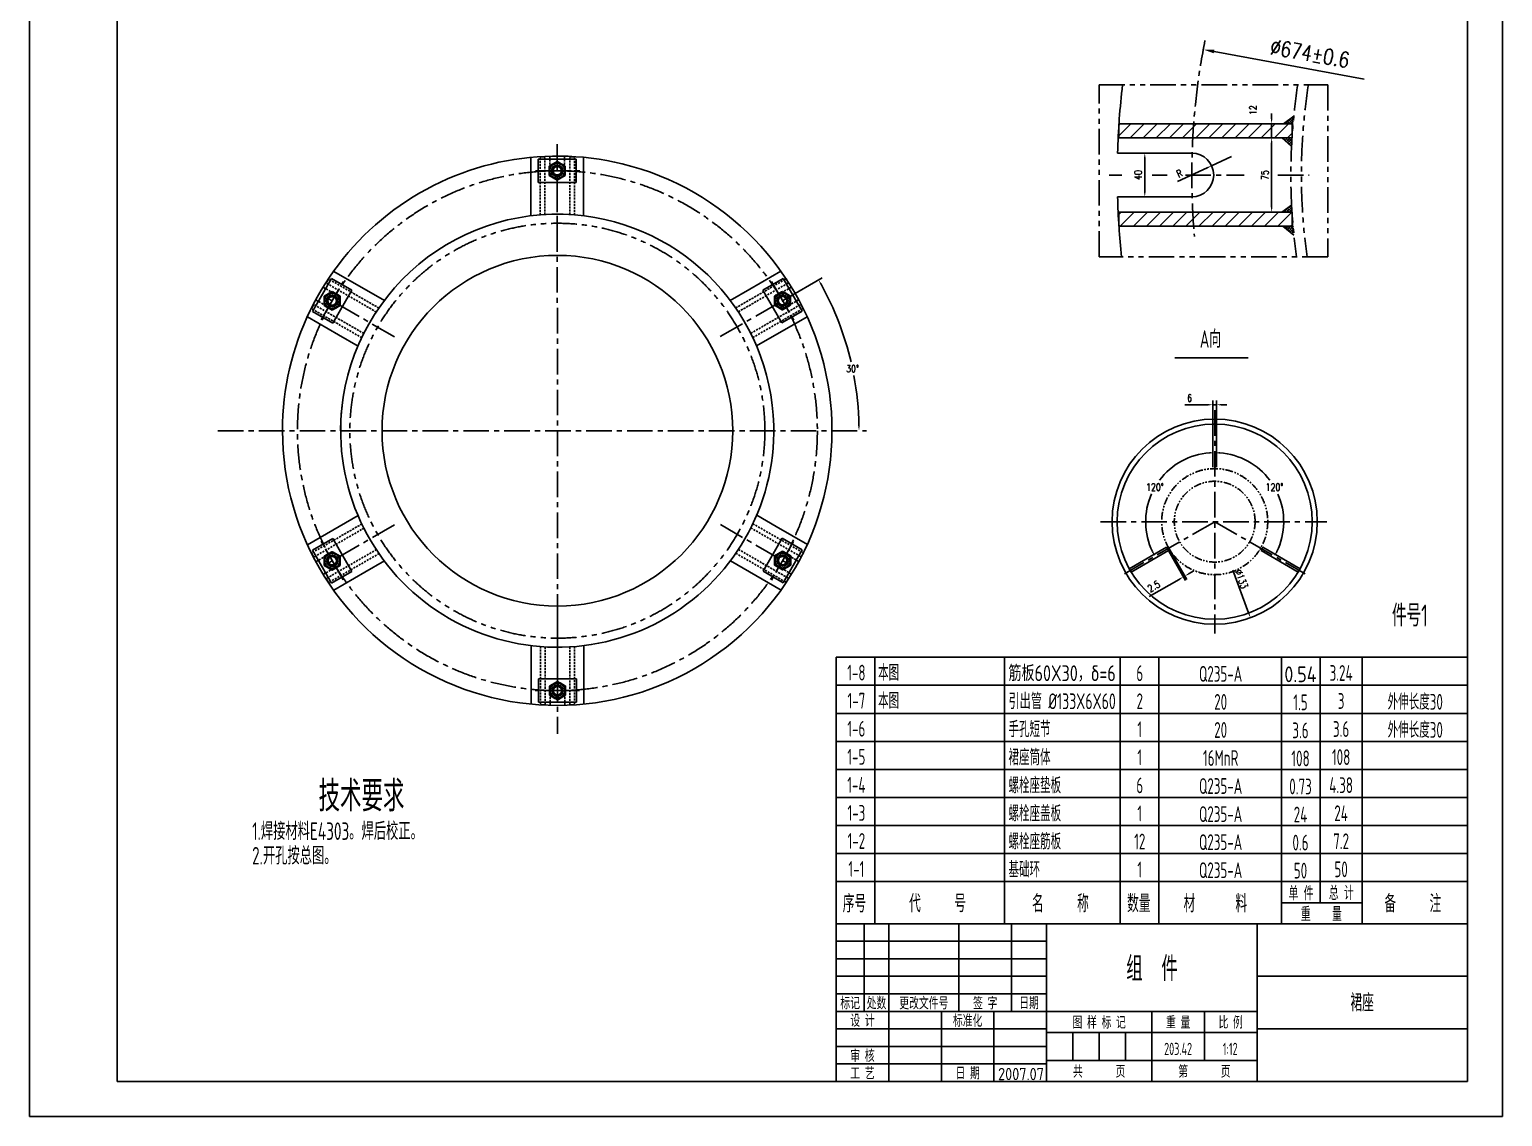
# Model space of a CAD drawing. Header units: millimetres. Extents: x 4477 to 9517, y -70 to 7058.
# Drawn here: x 4477 to 9517, y -70 to 3651 of the extents above; entities that cross this region are included whole.
import ezdxf
from ezdxf.enums import TextEntityAlignment as Align

# ---------------------------------------------------------------- set-up
doc = ezdxf.new("R2010")
doc.units = ezdxf.units.MM
doc.header["$LTSCALE"] = 70
for name, pattern in [('CENTER', [2, 1.25, -0.25, 0.25, -0.25]), ('DASHED', [0.75, 0.5, -0.25]), ('PHANTOM', [2.5, 1.25, -0.25, 0.25, -0.25, 0.25, -0.25])]:
    doc.linetypes.add(name, pattern=pattern)
for name, color, linetype in [('1轮廓实线层', 7, 'Continuous'), ('2细线层', 4, 'Continuous'), ('3中心线层', 1, 'CENTER'), ('4虚线层', 6, 'DASHED'), ('5剖面线层', 2, 'Continuous'), ('6文字层', 3, 'Continuous'), ('7标注层', 4, 'Continuous'), ('9双点划线层', 6, 'PHANTOM'), ('图框层', 7, 'Continuous')]:
    doc.layers.add(name, color=color, linetype=linetype)
doc.styles.add('PC_TEXTSTYLE', font='isocp.shx', dxfattribs={"width": 0.8, "bigfont": 'hzfs.shx'})
doc.styles.add('TH_GBDIM', font='romans.shx', dxfattribs={"width": 0.8, "bigfont": 'gbcbig.shx'})
doc.dimstyles.new('TH_GBDIM', dxfattribs={"dimscale": 7, "dimtxt": 3.5, "dimasz": 2.5, "dimexe": 2, "dimexo": 0, "dimgap": 1.5, "dimtad": 1, "dimdec": 1, "dimzin": 0, "dimdsep": 46, "dimtxsty": 'TH_GBDIM', "dimcen": 2.5, "dimclrd": 130, "dimclre": 130, "dimclrt": 3, "dimadec": 0, "dimazin": 0, "dimtfac": 0.714286, "dimtdec": 1, "dimtmove": 0, "dimatfit": 3, "dimfxl": 0, "dimtzin": 0, "dimlwd": -1, "dimlwe": -1, "dimarcsym": 0})

# ---------------------------------------------------------------- blocks, each defined once
blk = doc.blocks.new('PC_MXB_BLOCK')
at = {"layer": '1轮廓实线层'}
for p, q in [((-180, 8), (-180, 0)), ((0, 8), (0, 0))]:
    blk.add_line(p, q, dxfattribs=at)
at = {"layer": '2细线层'}
for p, q in [((-180, 8), (0, 8)), ((-169, 8), (-169, 0)), ((-132, 8), (-132, 0)), ((-99, 8), (-99, 0)), ((-88, 8), (-88, 0)), ((-53, 8), (-53, 0)), ((-42, 8), (-42, 0)), ((-30, 8), (-30, 0)), ((-180, 0), (0, 0))]:
    blk.add_line(p, q, dxfattribs=at)
at = {"layer": '6文字层', "style": 'PC_TEXTSTYLE'}
for tag, width, p, p2 in [('序号', 0.769182, (-178.38, 1.35), (-170.09, 1.35)), ('代号', 3.14773, (-168.05, 1.35), (-134.11, 1.35)), ('名称', 2.802424, (-130.87, 1.2), (-100.28, 1.2)), ('数量', 0.817449, (-97.88, 1.2), (-89, 1.2)), ('材料', 2.943328, (-86.43, 1.01), (-54.3, 1.01)), ('单重', 0.854038, (-52.21, 0.89), (-43, 0.89)), ('总重', 0.958888, (-41.2, 1.27), (-30.86, 1.27)), ('备注', 2.494074, (-28.61, 1.02), (-1.16, 1.02))]:
    blk.add_attdef(tag, text='', height=4.5, dxfattribs=dict(at, width=width)).set_placement(p, p2, align=Align.FIT)
blk = doc.blocks.new('PC_MXBTITLERECORD')
at = {"layer": '1轮廓实线层'}
for p, q in [((-180, 0), (-180, 12)), ((0, 0), (0, 12))]:
    blk.add_line(p, q, dxfattribs=at)
at = {"layer": '2细线层'}
for p, q in [((-169, 12), (-169, 0)), ((-132, 12), (-132, 0)), ((-99, 12), (-99, 0)), ((-88, 12), (-88, 0)), ((-53, 12), (-53, 0)), ((-42, 12), (-42, 6)), ((-30, 12), (-30, 0)), ((-30, 6), (-53, 6))]:
    blk.add_line(p, q, dxfattribs=at)
at = {"style": 'PC_TEXTSTYLE', "flags": 1}
blk.add_attdef('Fo oFShowMe', (-53, 6), '', height=0.00000005, dxfattribs=at)
at = {"layer": '6文字层', "style": 'PC_TEXTSTYLE', "width": 0.667}
for s, height, p in [('序号', 5, (-174.77, 6)), ('代     号', 5, (-151.09, 6)), ('名     称', 5, (-116.06, 6)), ('数量', 5, (-93.71, 6)), ('材      料', 5, (-71.89, 6)), ('单 件', 4, (-47.45, 8.84)), ('总 计', 4, (-35.96, 8.94)), ('备     注', 5, (-15.57, 6)), ('重    量', 4, (-41.65, 2.94))]:
    blk.add_text(s, height=height, dxfattribs=at).set_placement(p, align=Align.MIDDLE)
blk = doc.blocks.new('PC_TITLE_BLOCK')
at = {"layer": '1轮廓实线层'}
for p, q in [((0, 45), (-180, 45)), ((-180, 0), (-180, 45)), ((-172, 20), (-172, 45)), ((-165, 20), (-165, 45)), ((-145, 20), (-145, 45)), ((-130, 20), (-130, 45)), ((-120, 0), (-120, 45)), ((-60, 30), (0, 30)), ((-180, 20), (-60, 20)), ((-165, 0), (-165, 20)), ((-150, 0), (-150, 20)), ((-135, 0), (-135, 20)), ((-60, 15), (0, 15)), ((-180, 0), (0, 0))]:
    blk.add_line(p, q, dxfattribs=at)
at = {"layer": '1轮廓实线层', "color": 7}
for p, q in [((-60, 0), (-60, 45)), ((-180, 25), (-120, 25))]:
    blk.add_line(p, q, dxfattribs=at)
at = {"layer": '2细线层'}
for p, q in [((-180, 40), (-120, 40)), ((-180, 35), (-120, 35)), ((-180, 30), (-120, 30)), ((-90, 0), (-90, 20)), ((-75, 6), (-75, 20)), ((-180, 15), (-120, 15)), ((-120, 14), (-60, 14)), ((-112.5, 6), (-112.5, 14)), ((-105, 6), (-105, 14)), ((-97.5, 6), (-97.5, 14)), ((-180, 10), (-120, 10)), ((-180, 5), (-120, 5)), ((-120, 6), (-60, 6))]:
    blk.add_line(p, q, dxfattribs=at)
at = {"layer": '图框层'}
blk.add_line((0, 0), (0, 45), dxfattribs=at)
at = {"layer": '6文字层', "style": 'PC_TEXTSTYLE', "width": 0.667}
for s, p in [('标记', (-176, 22.5)), ('处数', (-168.5, 22.5)), (' 更改文件号 ', (-155, 22.5)), (' 签 字 ', (-137.5, 22.5)), (' 日期 ', (-125, 22.5)), (' 设 计 ', (-172.5, 17.51)), (' 标准化 ', (-142.5, 17.51)), (' 图 样 标 记 ', (-105, 17)), (' 重 量 ', (-82.5, 17)), (' 比 例 ', (-67.5, 17)), (' 审 核 ', (-172.5, 7.5)), (' 工 艺 ', (-172.5, 2.5)), (' 日 期 ', (-142.5, 2.5)), ('共       页', (-105, 3)), ('第       页', (-75, 3))]:
    blk.add_text(s, height=3.5, dxfattribs=at).set_placement(p, align=Align.MIDDLE)
at = {"layer": '6文字层', "style": 'PC_TEXTSTYLE', "flags": 8}
for tag, height, width, p, p2 in [('企业名称', 5, 1.98445, (-54.29, 34.82), (-5.27, 34.82)), ('产品名称或材料标记', 7, 0.600652, (-113.46, 28.64), (-66.42, 28.64)), ('图样名称', 5, 2.004495, (-54.79, 19.98), (-5.27, 19.98)), ('标准化', 3.5, 1.023147, (-133.83, 15.37), (-120.75, 15.37)), ('审核', 3.5, 1.579393, (-163.99, 5.37), (-150.63, 5.37)), ('重量', 3.5, 1.408247, (-88.46, 7.54), (-76.55, 7.54)), ('比例', 3.5, 1.385287, (-73.35, 7.54), (-61.93, 7.54)), ('图样代号', 5, 2.006536, (-54.79, 5.63), (-5.52, 5.63)), ('工艺', 3.5, 1.621807, (-164.21, 0.37), (-150.89, 0.37)), ('共几页', 3.5, 0.557144, (-108.07, 0.63), (-101.05, 0.63)), ('日期', 3.5, 1.560088, (-133.83, 0.37), (-120.75, 0.37))]:
    blk.add_attdef(tag, text='', height=height, dxfattribs=dict(at, width=width)).set_placement(p, p2, align=Align.FIT)
at = {"layer": '6文字层', "style": 'PC_TEXTSTYLE', "width": 9.905045, "flags": 8}
blk.add_attdef('设计', text='', height=3.5, rotation=358.4644, dxfattribs=at).set_placement((-164.23, 15.37), (-150.37, 15), align=Align.FIT)
at = {"layer": '6文字层', "color": 3, "style": 'PC_TEXTSTYLE', "width": 0.56476, "flags": 8}
blk.add_attdef('第几页', text='', height=3.5, dxfattribs=at).set_placement((-78.29, 0.75), (-71.16, 0.75), align=Align.FIT)
at = {"layer": '6文字层', "ltscale": 10, "style": 'PC_TEXTSTYLE', "flags": 1}
blk.add_attdef('图纸张数', (-58.68, -0.49), '', height=2.5, dxfattribs=at)
blk = doc.blocks.new('*D93')
at = {"layer": '7标注层', "color": 130}
blk.add_line((8593.8, 1800.1), (8648.3, 1653.4), dxfattribs=at)
blk.add_solid([(8651.1, 1654.4), (8645.6, 1652.4), (8654.4, 1637)], dxfattribs=at)
at = {"layer": 'Defpoints', "color": 0}
for p in [(8421.9, 2262.6), (8654.4, 1637)]:
    blk.add_point(p, dxfattribs=at)
at = {"layer": '7标注层', "color": 3, "insert": (8623.9, 1769.4), "char_height": 24.5, "attachment_point": 5, "rotation": 290.3901, "style": 'TH_GBDIM'}
blk.add_mtext('%%c133{}{}', dxfattribs=at)
blk = doc.blocks.new('*D94')
at = {"layer": '7标注层', "color": 130}
for start, end in [(94.2453, 143.1902), (156.3693, 205.7547)]:
    blk.add_arc((8532.1, 1966), 236.2, start, end, dxfattribs=at)
for points in [[(8514.5, 2204.5), (8514.7, 2198.7), (8532.1, 2202.2)], [(8321.9, 1864.7), (8316.8, 1862), (8327.5, 1847.9)]]:
    blk.add_solid(points, dxfattribs=at)
at = {"layer": 'Defpoints', "color": 0}
for p in [(8532.1, 2347.7), (8380.3, 2147), (8532.1, 1966), (8223.1, 1787.6), (8532.1, 1583.6)]:
    blk.add_point(p, dxfattribs=at)
at = {"layer": '7标注层', "color": 3, "insert": (8327.5, 2084.1), "char_height": 24.5, "attachment_point": 5, "style": 'TH_GBDIM'}
blk.add_mtext('120°{}{}', dxfattribs=at)
blk = doc.blocks.new('*D95')
at = {"layer": '7标注层', "color": 130}
for start, end in [(36.814, 85.7522), (334.2478, 23.627)]:
    blk.add_arc((8532.1, 1966), 236.1, start, end, dxfattribs=at)
for points in [[(8549.5, 2198.5), (8549.7, 2204.3), (8532.1, 2202.1)], [(8747.3, 1862), (8742.2, 1864.8), (8736.6, 1847.9)]]:
    blk.add_solid(points, dxfattribs=at)
at = {"layer": 'Defpoints', "color": 0}
for p in [(8532.1, 2347.7), (8532.1, 1966), (8764.6, 2007), (8841.2, 1787.6), (8532.1, 1583.6)]:
    blk.add_point(p, dxfattribs=at)
at = {"layer": '7标注层', "color": 3, "insert": (8736.6, 2084), "char_height": 24.5, "attachment_point": 5, "style": 'TH_GBDIM'}
blk.add_mtext('120°{}{}', dxfattribs=at)
blk = doc.blocks.new('*D96')
at = {"layer": '7标注层', "color": 130}
for p, q in [((8370.3, 1872.6), (8432.4, 1765.1)), ((8375, 1875.3), (8437, 1767.8)), ((8410.2, 1768.5), (8308.2, 1709.6)), ((8430, 1779.9), (8425.4, 1777.2)), ((8445.2, 1788.7), (8460.3, 1797.4))]:
    blk.add_line(p, q, dxfattribs=at)
for points in [[(8408.7, 1771), (8411.7, 1765.9), (8425.4, 1777.2)], [(8443.7, 1791.2), (8446.7, 1786.1), (8430, 1779.9)]]:
    blk.add_solid(points, dxfattribs=at)
at = {"layer": 'Defpoints', "color": 0}
for p in [(8370.3, 1872.6), (8375, 1875.3), (8430, 1779.9)]:
    blk.add_point(p, dxfattribs=at)
at = {"layer": '7标注层', "color": 3, "insert": (8323.7, 1744.8), "char_height": 24.5, "attachment_point": 5, "rotation": 30, "style": 'TH_GBDIM'}
blk.add_mtext('2.5', dxfattribs=at)
blk = doc.blocks.new('*D97')
at = {"layer": '7标注层', "color": 130}
for p, q in [((8525.6, 2299.6), (8525.6, 2380.2)), ((8538.6, 2299.6), (8538.6, 2380.2)), ((8508.1, 2366.2), (8429.7, 2366.2)), ((8538.6, 2366.2), (8525.6, 2366.2)), ((8556.1, 2366.2), (8573.6, 2366.2))]:
    blk.add_line(p, q, dxfattribs=at)
for points in [[(8508.1, 2369.1), (8508.1, 2363.2), (8525.6, 2366.2)], [(8556.1, 2369.1), (8556.1, 2363.2), (8538.6, 2366.2)]]:
    blk.add_solid(points, dxfattribs=at)
at = {"layer": 'Defpoints', "color": 0}
for p in [(8525.6, 2366.2), (8525.6, 2299.6), (8538.6, 2299.6)]:
    blk.add_point(p, dxfattribs=at)
at = {"layer": '7标注层', "color": 3, "insert": (8446.2, 2388.9), "char_height": 24.5, "attachment_point": 5, "style": 'TH_GBDIM'}
blk.add_mtext('6', dxfattribs=at)
blk = doc.blocks.new('*D136')
at = {"layer": '2细线层', "color": 130}
blk.add_line((7066.6, 2730), (7188.9, 2800.6), dxfattribs=at)
for start, end in [(13.2024, 29.029), (0.971, 10.5457)]:
    blk.add_arc((6282.5, 2277.3), 1032.6, start, end, dxfattribs=at)
for points in [[(7182.8, 2776.9), (7187.9, 2779.8), (7176.7, 2793.6)], [(7317.8, 2294.8), (7312, 2294.7), (7315.1, 2277.3)]]:
    blk.add_solid(points, dxfattribs=at)
at = {"layer": 'Defpoints', "color": 0}
for p in [(7066.6, 2730), (7252.8, 2630.4), (6840.4, 2599.4), (5121.5, 2277.3), (7341.1, 2277.3)]:
    blk.add_point(p, dxfattribs=at)
at = {"layer": '2细线层', "color": 3, "insert": (7293, 2489.7), "char_height": 24.5, "attachment_point": 5, "style": 'TH_GBDIM'}
blk.add_mtext('30°', dxfattribs=at)
blk = doc.blocks.new('*D116')
at = {"layer": '7标注层', "color": 130}
for p, q in [((8505.8, 3176.7), (8405.2, 3129.8)), ((8589.7, 3215.9), (8521.7, 3184.1))]:
    blk.add_line(p, q, dxfattribs=at)
blk.add_solid([(8504.6, 3179.4), (8507.1, 3174.1), (8521.7, 3184.1)], dxfattribs=at)
at = {"layer": 'Defpoints', "color": 0}
for p in [(8521.7, 3184.1), (8589.7, 3215.9)]:
    blk.add_point(p, dxfattribs=at)
at = {"layer": '7标注层', "color": 3, "insert": (8411, 3157.6), "char_height": 24.5, "attachment_point": 5, "rotation": 25.0089, "style": 'TH_GBDIM'}
blk.add_mtext('R{}{}', dxfattribs=at)
blk = doc.blocks.new('*D117')
at = {"layer": '7标注层', "color": 130}
for p, q in [((8709.7, 3327.9), (8740.9, 3327.9)), ((8726.9, 3345.4), (8726.9, 3362.9)), ((8726.9, 3279.9), (8726.9, 3327.9)), ((8713.9, 3279.9), (8740.9, 3279.9)), ((8726.9, 3262.4), (8726.9, 3244.9))]:
    blk.add_line(p, q, dxfattribs=at)
for points in [[(8724, 3345.4), (8729.8, 3345.4), (8726.9, 3327.9)], [(8724, 3262.4), (8729.8, 3262.4), (8726.9, 3279.9)]]:
    blk.add_solid(points, dxfattribs=at)
at = {"layer": 'Defpoints', "color": 0}
for p in [(8709.7, 3327.9), (8726.9, 3327.9), (8713.9, 3279.9)]:
    blk.add_point(p, dxfattribs=at)
at = {"layer": '7标注层', "color": 3, "insert": (8663.3, 3374.5), "char_height": 24.5, "attachment_point": 5, "rotation": 90, "style": 'TH_GBDIM'}
blk.add_mtext('12', dxfattribs=at)
blk = doc.blocks.new('*D118')
at = {"layer": '7标注层', "color": 130}
for p, q in [((8280.9, 3227.4), (8306.9, 3227.4)), ((8292.9, 3094.9), (8292.9, 3209.9)), ((8280.9, 3077.4), (8306.9, 3077.4))]:
    blk.add_line(p, q, dxfattribs=at)
for points in [[(8290, 3209.9), (8295.8, 3209.9), (8292.9, 3227.4)], [(8290, 3094.9), (8295.8, 3094.9), (8292.9, 3077.4)]]:
    blk.add_solid(points, dxfattribs=at)
at = {"layer": 'Defpoints', "color": 0}
for p in [(8280.9, 3227.4), (8292.9, 3227.4), (8280.9, 3077.4)]:
    blk.add_point(p, dxfattribs=at)
at = {"layer": '7标注层', "color": 3, "insert": (8270.1, 3152.4), "char_height": 24.5, "attachment_point": 5, "rotation": 90, "style": 'TH_GBDIM'}
blk.add_mtext('40', dxfattribs=at)
blk = doc.blocks.new('*D119')
at = {"layer": '7标注层', "color": 130}
for p, q in [((8761.7, 3279.9), (8712.9, 3279.9)), ((8726.9, 3262.4), (8726.9, 3042.4)), ((8761.7, 3024.9), (8712.9, 3024.9))]:
    blk.add_line(p, q, dxfattribs=at)
for points in [[(8724, 3262.4), (8729.8, 3262.4), (8726.9, 3279.9)], [(8724, 3042.4), (8729.8, 3042.4), (8726.9, 3024.9)]]:
    blk.add_solid(points, dxfattribs=at)
at = {"layer": 'Defpoints', "color": 0}
for p in [(8761.7, 3279.9), (8726.9, 3024.9), (8761.7, 3024.9)]:
    blk.add_point(p, dxfattribs=at)
at = {"layer": '7标注层', "color": 3, "insert": (8704.1, 3152.4), "char_height": 24.5, "attachment_point": 5, "rotation": 90, "style": 'TH_GBDIM'}
blk.add_mtext('75', dxfattribs=at)

msp = doc.modelspace()

# ---------------------------------------------------------------- hatches: boundary and pattern name
at = {"layer": '5剖面线层'}
h = msp.add_hatch(dxfattribs=at)
h.set_pattern_fill('ANSI31', color=256, scale=10, style=0)
h.set_pattern_definition([(45, (5414.796, 946.12), (-22.45064, 22.45064), [])])
h.paths.add_polyline_path([(8796.72, 3024.94), (8532.26, 3024.94, 0.0052403), (8535.44, 2976.94), (8796.72, 2976.94)])
h.paths.add_polyline_path([(8532.26, 3024.94), (8204.59, 3024.94), (8204.59, 2976.94), (8535.44, 2976.94, -0.0052403)])
h.paths.add_polyline_path([(8535.44, 3327.94), (8204.59, 3327.94), (8204.59, 3279.94), (8532.26, 3279.94, -0.0052403)])
h.paths.add_polyline_path([(8796.72, 3327.94), (8535.44, 3327.94, 0.0052403), (8532.26, 3279.94), (8796.72, 3279.94)])
h = msp.add_hatch(dxfattribs=at)
h.set_pattern_fill('ANSI37', color=256, scale=2, style=0)
h.set_pattern_definition([(45, (5414.796, 946.119), (-4.490128, 4.490128), []), (135, (5414.796, 946.119), (-4.490128, -4.490128), [])])
h.paths.add_polyline_path([(8795.09, 3250.51, -0.0036282), (8796.72, 3279.94), (8761.69, 3279.94)])
h.paths.add_polyline_path([(8767.96, 3327.94), (8796.72, 3327.94), (8796.72, 3279.94, -0.0090842), (8802.69, 3353.49)])
h.paths.add_polyline_path([(8761.69, 3024.94), (8796.72, 3024.94, -0.0030364), (8795.32, 3049.57)])
h.paths.add_polyline_path([(8765.02, 2976.94), (8803.23, 2946.05, -0.009744), (8796.72, 3024.94), (8796.72, 2976.94)])

# ---------------------------------------------------------------- linework, layer by layer
at = {"layer": '1轮廓实线层'}
for p, q in [((8204.59, 3327.94), (8204.59, 3279.94)), ((8796.72, 3327.94), (8204.59, 3327.94)), ((8767.96, 3327.94), (8802.69, 3353.49)), ((8796.72, 3279.94), (8796.72, 3327.94)), ((8796.72, 3279.94), (8204.59, 3279.94)), ((8761.69, 3279.94), (8795.09, 3250.51)), ((8454.9, 3227.44), (8199.79, 3227.44)), ((6192.86, 3089.98), (6192.86, 3212.55)), ((6217.86, 3206.87), (6347.86, 3206.87)), ((6217.86, 3126.87), (6217.86, 3206.87)), ((6255.36, 3182.74), (6282.86, 3198.62)), ((6255.36, 3150.99), (6255.36, 3182.74)), ((6282.86, 3198.62), (6310.36, 3182.74)), ((6310.36, 3182.74), (6310.36, 3152.9)), ((6347.86, 3126.87), (6347.86, 3206.87)), ((6372.86, 3012.38), (6372.86, 3212.55)), ((6217.86, 3126.87), (6347.86, 3126.87)), ((6282.86, 3135.11), (6255.36, 3150.99)), ((6309.32, 3150.39), (6282.86, 3135.11)), ((6192.86, 3012.38), (6192.86, 3089.98)), ((8453.77, 3077.44), (8199.79, 3077.44)), ((8204.59, 2976.94), (8204.59, 3024.94)), ((8796.72, 3024.94), (8204.59, 3024.94)), ((8761.69, 3024.94), (8795.32, 3049.57)), ((8796.72, 3024.94), (8796.72, 2976.94)), ((8796.72, 2976.94), (8204.59, 2976.94)), ((8765.02, 2976.94), (8803.23, 2946.05)), ((5691.42, 2722.42), (5518.07, 2822.5)), ((6941.89, 2761.91), (7048.04, 2823.19)), ((5445.5, 2685.43), (5510.5, 2798.01)), ((5579.78, 2758.01), (5510.5, 2798.01)), ((6986.33, 2758.7), (7055.62, 2798.7)), ((7055.62, 2798.7), (7120.62, 2686.12)), ((5485.14, 2737.6), (5512.64, 2753.48)), ((5485.14, 2705.84), (5485.14, 2737.6)), ((5512.64, 2753.48), (5538.48, 2738.55)), ((5514.78, 2645.43), (5579.78, 2758.01)), ((5540.14, 2736.4), (5540.14, 2705.84)), ((6874.69, 2723.11), (6941.89, 2761.91)), ((6986.33, 2758.7), (7051.33, 2646.12)), ((7025.97, 2738.28), (7053.47, 2754.16)), ((7025.97, 2706.53), (7025.97, 2738.28)), ((7053.47, 2754.16), (7080.97, 2738.28)), ((7080.97, 2738.28), (7080.97, 2706.53)), ((5514.78, 2645.43), (5445.5, 2685.43)), ((5512.64, 2689.97), (5485.14, 2705.84)), ((5540.14, 2705.84), (5512.64, 2689.97)), ((7052.44, 2691.25), (7025.97, 2706.53)), ((7051.33, 2646.12), (7120.62, 2686.12)), ((7080.97, 2706.53), (7055.13, 2691.61)), ((5534.22, 2605.33), (5428.07, 2666.62)), ((6964.69, 2567.22), (7138.04, 2667.31)), ((5601.42, 2566.54), (5534.22, 2605.33)), ((8525.64, 2299.64), (8525.64, 2152.82)), ((8525.64, 2299.64), (8538.6, 2299.64)), ((8538.6, 2299.64), (8538.6, 2152.82)), ((5601.82, 1987.3), (5428.47, 1887.22)), ((6965.08, 1987.99), (7032.28, 1949.19)), ((7032.28, 1949.19), (7138.43, 1887.91)), ((5515.17, 1908.41), (5445.89, 1868.41)), ((5510.89, 1755.83), (5445.89, 1868.41)), ((5580.17, 1795.83), (5515.17, 1908.41)), ((7051.73, 1909.1), (6986.73, 1796.51)), ((7051.73, 1909.1), (7121.01, 1869.1)), ((7121.01, 1869.1), (7056.01, 1756.51)), ((8239.93, 1804.76), (8367.07, 1878.17)), ((8246.41, 1793.54), (8373.55, 1866.95)), ((8373.55, 1866.95), (8367.07, 1878.17)), ((8697.17, 1878.17), (8690.69, 1866.95)), ((8817.84, 1793.54), (8690.69, 1866.95)), ((8824.32, 1804.76), (8697.17, 1878.17)), ((5485.53, 1847.99), (5511.38, 1862.92)), ((5485.53, 1816.24), (5485.53, 1847.99)), ((5513.03, 1800.36), (5485.53, 1816.24)), ((5540.53, 1816.24), (5513.03, 1800.36)), ((5514.07, 1863.27), (5540.53, 1847.99)), ((5540.53, 1847.99), (5540.53, 1816.24)), ((5691.82, 1831.42), (5624.62, 1792.62)), ((6875.08, 1832.1), (7048.43, 1732.02)), ((7026.37, 1848.68), (7053.87, 1864.56)), ((7026.37, 1818.13), (7026.37, 1848.68)), ((7053.87, 1801.05), (7028.02, 1815.97)), ((7053.87, 1864.56), (7081.37, 1848.68)), ((7081.37, 1816.93), (7053.87, 1801.05)), ((7081.37, 1848.68), (7081.37, 1816.93)), ((5580.17, 1795.83), (5510.89, 1755.83)), ((5624.62, 1792.62), (5518.47, 1731.33)), ((6986.73, 1796.51), (7056.01, 1756.51)), ((8246.41, 1793.54), (8239.93, 1804.76)), ((8824.32, 1804.76), (8817.84, 1793.54)), ((6193.65, 1542.14), (6193.65, 1341.98)), ((6373.65, 1542.14), (6373.65, 1464.55)), ((6373.65, 1464.55), (6373.65, 1341.98)), ((6218.65, 1427.66), (6218.65, 1347.66)), ((6348.65, 1427.66), (6218.65, 1427.66)), ((6257.19, 1404.14), (6283.65, 1419.41)), ((6283.65, 1419.41), (6311.15, 1403.54)), ((6348.65, 1427.66), (6348.65, 1347.66)), ((6256.15, 1371.78), (6256.15, 1401.63)), ((6283.65, 1355.9), (6256.15, 1371.78)), ((6311.15, 1371.78), (6283.65, 1355.9)), ((6311.15, 1403.54), (6311.15, 1371.78)), ((6348.65, 1347.66), (6218.65, 1347.66))]:
    msp.add_line(p, q, dxfattribs=at)
for centre, radius in [((6282.86, 3166.87), 26.12), ((6282.86, 3166.87), 19.5), ((6282.86, 3166.87), 14.4), ((6283.25, 2277.26), 600), ((5512.64, 2721.72), 26.12), ((5512.64, 2721.72), 19.5), ((5512.64, 2721.72), 14.4), ((7053.47, 2722.41), 26.12), ((7053.47, 2722.41), 19.5), ((7053.47, 2722.41), 14.4), ((8532.12, 1965.98), 351), ((8532.12, 1965.98), 333.72), ((5513.03, 1832.12), 26.12), ((5513.03, 1832.12), 19.5), ((5513.03, 1832.12), 14.4), ((7053.87, 1832.8), 26.12), ((7053.87, 1832.8), 19.5), ((7053.87, 1832.8), 14.4), ((6283.65, 1387.66), 26.12), ((6283.65, 1387.66), 19.5), ((6283.65, 1387.66), 14.4)]:
    msp.add_circle(centre, radius, dxfattribs=at)
for centre, radius, start, end in [((10823.72, 3152.44), 2625, 173.26008, 178.36275), ((8453.72, 3152.44), 75, 270, 90), ((6282.69, 2277.26), 940, 76.32395, 180), ((6282.86, 3166.87), 18, 90, 0), ((6282.69, 2277.26), 940, 12.04682, 76.32395), ((10823.72, 3152.44), 2625, 181.63724, 186.11926), ((6282.69, 2277.26), 741, 85.47194, 180), ((6282.69, 2277.26), 741, 1.36708, 85.47194), ((5512.64, 2721.72), 18, 150, 60), ((7053.47, 2722.41), 18, 30, 300), ((6282.69, 2277.26), 940, 180, 12.04682), ((6282.69, 2277.26), 741, 173.49094, 1.36708), ((5513.03, 1832.12), 18, 210, 120), ((7053.87, 1832.8), 18, 330, 240), ((6283.65, 1387.66), 18, 270, 180)]:
    msp.add_arc(centre, radius, start, end, dxfattribs=at)
at = {"layer": '2细线层'}
for p, q in [((4476.94, -70), (4476.94, 7058)), ((9516.94, 7058), (9516.94, -70)), ((4476.94, -70), (9516.94, -70))]:
    msp.add_line(p, q, dxfattribs=at)
at = {"layer": '3中心线层'}
for p, q in [((6282.69, 3257.55), (6283.85, 1240.06)), ((6282.86, 2920.78), (6282.86, 3182.08)), ((6207.79, 3166.87), (6359.71, 3166.87)), ((8170.65, 3152.44), (8214.15, 3152.44)), ((8317.71, 3152.44), (8369.44, 3152.44)), ((8431.94, 3152.44), (8633.47, 3152.44)), ((8748.24, 3152.44), (8855.53, 3152.44)), ((5475.1, 2656.71), (5551.06, 2788.28)), ((7015.94, 2787.41), (7091.9, 2655.85)), ((5725.75, 2598.68), (5499.46, 2729.33)), ((6840.36, 2599.37), (7066.65, 2730.01)), ((8532.12, 2347.74), (8532.12, 1583.55)), ((5121.54, 2277.26), (7341.05, 2277.26)), ((8141.29, 1965.98), (8916.09, 1965.98)), ((8532.12, 1965.98), (8223.07, 1787.55)), ((8532.12, 1965.98), (8841.17, 1787.55)), ((5726.15, 1955.16), (5499.86, 1824.51)), ((6840.76, 1955.85), (7067.04, 1825.2)), ((5550.56, 1767.11), (5474.61, 1898.68)), ((7091.4, 1897.81), (7015.44, 1766.25)), ((6283.65, 1633.74), (6283.65, 1372.45)), ((6358.71, 1387.66), (6206.8, 1387.66))]:
    msp.add_line(p, q, dxfattribs=at)
msp.add_circle((6283.24, 2277.26), 889.47, dxfattribs=at)
msp.add_arc((10823.72, 3152.44), 2370, 168.81008, 185.08571, dxfattribs=at)
at = {"layer": '4虚线层'}
for p, q in [((6224.36, 3215.04), (6240.36, 3215.04)), ((6341.36, 3215.04), (6325.36, 3215.04)), ((5500.16, 2796.47), (5492.16, 2782.62)), ((7065.95, 2797.16), (7073.95, 2783.3)), ((5441.66, 2695.15), (5449.66, 2709)), ((7124.45, 2695.83), (7116.45, 2709.69)), ((5442.06, 1858.69), (5450.06, 1844.83)), ((7124.84, 1859.38), (7116.84, 1845.52)), ((5500.56, 1757.37), (5492.56, 1771.22)), ((7066.34, 1758.05), (7074.34, 1771.91)), ((6225.15, 1339.48), (6241.15, 1339.48)), ((6342.15, 1339.48), (6326.15, 1339.48))]:
    msp.add_line(p, q, dxfattribs=at)
at = {"layer": '4虚线层', "ltscale": 0.2}
for p, q in [((6224.36, 3015.55), (6224.36, 3215.04)), ((6240.36, 3016.65), (6240.36, 3215.04)), ((6255.36, 3182.74), (6282.86, 3198.62)), ((6255.36, 3150.99), (6255.36, 3182.74)), ((6257.86, 3166.87), (6257.86, 3216.53)), ((6282.86, 3198.62), (6310.36, 3182.74)), ((6307.86, 3166.87), (6307.86, 3216.53)), ((6325.36, 3016.65), (6325.36, 3215.04)), ((6341.36, 3015.55), (6341.36, 3215.04)), ((6282.86, 3135.11), (6255.36, 3150.99)), ((6310.36, 3150.99), (6309.32, 3150.39)), ((6310.36, 3152.9), (6310.36, 3150.99)), ((5663.98, 2683.42), (5492.16, 2782.62)), ((5672.93, 2696.73), (5500.16, 2796.47)), ((6893.18, 2697.41), (7065.95, 2797.16)), ((6902.13, 2684.1), (7073.95, 2783.3)), ((5500.14, 2700.07), (5457.12, 2724.9)), ((5525.14, 2743.37), (5482.12, 2768.21)), ((5485.14, 2737.6), (5512.64, 2753.48)), ((5485.14, 2705.84), (5485.14, 2737.6)), ((5538.48, 2738.55), (5540.14, 2737.6)), ((5540.14, 2737.6), (5540.14, 2736.4)), ((7025.97, 2738.28), (7053.47, 2754.16)), ((7025.97, 2706.53), (7025.97, 2738.28)), ((7040.97, 2744.06), (7083.99, 2768.89)), ((7053.47, 2754.16), (7080.97, 2738.28)), ((7065.97, 2700.76), (7108.99, 2725.59)), ((7080.97, 2738.28), (7080.97, 2706.53)), ((5614.43, 2595.4), (5441.66, 2695.15)), ((5621.48, 2609.81), (5449.66, 2709)), ((5512.64, 2689.97), (5485.14, 2705.84)), ((5540.14, 2705.84), (5512.64, 2689.97)), ((6944.63, 2610.49), (7116.45, 2709.69)), ((6951.68, 2596.09), (7124.45, 2695.83)), ((7053.47, 2690.65), (7052.44, 2691.25)), ((7055.13, 2691.61), (7053.47, 2690.65)), ((5614.82, 1958.44), (5442.06, 1858.69)), ((5621.88, 1944.03), (5450.06, 1844.83)), ((6945.03, 1944.72), (7116.84, 1845.52)), ((6952.08, 1959.12), (7124.84, 1859.38)), ((5664.38, 1870.42), (5492.56, 1771.22)), ((6902.53, 1871.11), (7074.34, 1771.91)), ((5500.53, 1853.77), (5457.52, 1828.93)), ((5485.53, 1816.24), (5485.53, 1847.99)), ((5513.03, 1800.36), (5485.53, 1816.24)), ((5673.32, 1857.11), (5500.56, 1757.37)), ((5511.38, 1862.92), (5513.03, 1863.87)), ((5513.03, 1863.87), (5514.07, 1863.27)), ((5540.53, 1816.24), (5513.03, 1800.36)), ((5540.53, 1847.99), (5540.53, 1816.24)), ((6893.58, 1857.8), (7066.34, 1758.05)), ((7026.37, 1848.68), (7053.87, 1864.56)), ((7026.37, 1816.93), (7026.37, 1818.13)), ((7028.02, 1815.97), (7026.37, 1816.93)), ((7053.87, 1864.56), (7081.37, 1848.68)), ((7081.37, 1816.93), (7053.87, 1801.05)), ((7066.37, 1854.45), (7109.38, 1829.62)), ((7081.37, 1848.68), (7081.37, 1816.93)), ((5525.53, 1810.47), (5482.52, 1785.63)), ((7041.37, 1811.15), (7084.38, 1786.32)), ((6225.15, 1538.97), (6225.15, 1339.48)), ((6241.15, 1537.88), (6241.15, 1339.48)), ((6326.15, 1537.88), (6326.15, 1339.48)), ((6342.15, 1538.97), (6342.15, 1339.48)), ((6283.65, 1419.41), (6311.15, 1403.54)), ((6256.15, 1403.54), (6257.19, 1404.14)), ((6256.15, 1401.63), (6256.15, 1403.54)), ((6283.65, 1355.9), (6256.15, 1371.78)), ((6258.65, 1387.66), (6258.65, 1337.99)), ((6311.15, 1371.78), (6283.65, 1355.9)), ((6308.65, 1387.66), (6308.65, 1337.99)), ((6311.15, 1403.54), (6311.15, 1371.78))]:
    msp.add_line(p, q, dxfattribs=at)
for centre, radius in [((6282.86, 3166.87), 26.12), ((6282.86, 3166.87), 25), ((6282.86, 3166.87), 14.4), ((5512.64, 2721.72), 26.12), ((5512.64, 2721.72), 25), ((5512.64, 2721.72), 14.4), ((7053.47, 2722.41), 26.12), ((7053.47, 2722.41), 25), ((7053.47, 2722.41), 14.4), ((5513.03, 1832.12), 26.12), ((5513.03, 1832.12), 25), ((5513.03, 1832.12), 14.4), ((7053.87, 1832.8), 26.12), ((7053.87, 1832.8), 25), ((7053.87, 1832.8), 14.4), ((6283.65, 1387.66), 26.12), ((6283.65, 1387.66), 25), ((6283.65, 1387.66), 14.4)]:
    msp.add_circle(centre, radius, dxfattribs=at)
for centre, start, end in [((6282.86, 3166.87), 90, 0), ((5512.64, 2721.72), 150, 60), ((7053.47, 2722.41), 30, 300), ((5513.03, 1832.12), 210, 120), ((7053.87, 1832.8), 330, 240), ((6283.65, 1387.66), 270, 180)]:
    msp.add_arc(centre, 18, start, end, dxfattribs=at)
at = {"layer": '6文字层'}
msp.add_line((8646.13, 2526.35), (8395.48, 2526.35), dxfattribs=at)
at = {"layer": '7标注层', "color": 130}
msp.add_line((9043.44, 3480.54), (8529.85, 3575.19), dxfattribs=at)
msp.add_solid([(8530.98, 3581.34), (8528.72, 3569.05), (8492.97, 3581.99)], dxfattribs=at)
at = {"layer": '9双点划线层'}
for p, q in [((8136.75, 2872.62), (8136.75, 3460.52)), ((8136.75, 3460.52), (8918.85, 3460.52)), ((8918.85, 3460.52), (8918.85, 2872.62)), ((8918.85, 2872.62), (8136.75, 2872.62))]:
    msp.add_line(p, q, dxfattribs=at)
msp.add_circle((6283.25, 2277.26), 710, dxfattribs=at)
at = {"layer": '9双点划线层', "ltscale": 0.3}
for radius in [181.44, 138.24]:
    msp.add_circle((8532.12, 1965.98), radius, dxfattribs=at)
at = {"layer": '9双点划线层'}
for radius, start, end in [(2031, 171.27527, 187.9191), (1995, 171.11657, 188.06295)]:
    msp.add_arc((10823.72, 3152.44), radius, start, end, dxfattribs=at)
at = {"layer": '图框层'}
for p, q in [((4776.94, 50), (4776.94, 6938)), ((9396.94, 6938), (9396.94, 50)), ((4776.94, 50), (9396.94, 50))]:
    msp.add_line(p, q, dxfattribs=at)

# ---------------------------------------------------------------- block references
ref = msp.add_blockref('PC_MXB_BLOCK', (9396.94, 1406), dxfattribs=dict(at, xscale=12, yscale=12, zscale=12))
ref.add_attrib('材料', 'Q235-A', dxfattribs={"layer": '6文字层', "height": 54, "style": 'PC_TEXTSTYLE', "width": 0.667}).set_placement((8552.52, 1418.12), align=Align.CENTER)
ref.add_attrib('代号', '本图', (7380.38, 1422.19), dxfattribs={"layer": '6文字层', "height": 54, "style": 'PC_TEXTSTYLE', "width": 0.667})
ref.add_attrib('序号', '1-8', dxfattribs={"layer": '6文字层', "height": 54, "style": 'PC_TEXTSTYLE', "width": 0.667}).set_placement((7306.12, 1422.19), align=Align.CENTER)
ref.add_attrib('名称', '筋板60X30，δ=6', dxfattribs={"layer": '6文字层', "height": 54, "style": 'PC_TEXTSTYLE', "width": 0.723744}).set_placement((7826.54, 1420.35), (8193.63, 1420.35), align=Align.FIT)
ref.add_attrib('数量', '6', dxfattribs={"layer": '6文字层', "height": 54, "style": 'PC_TEXTSTYLE', "width": 0.667}).set_placement((8275.66, 1420.35), align=Align.CENTER)
ref.add_attrib('单重', '0.54', dxfattribs={"layer": '6文字层', "height": 54, "style": 'PC_TEXTSTYLE', "width": 0.87077}).set_placement((8770.45, 1416.65), (8880.95, 1416.65), align=Align.FIT)
ref.add_attrib('总重', '3.24', dxfattribs={"layer": '6文字层', "height": 54, "style": 'PC_TEXTSTYLE', "width": 0.667}).set_placement((8964.63, 1421.19), align=Align.CENTER)
ref = msp.add_blockref('PC_MXB_BLOCK', (9396.94, 1310), dxfattribs=dict(at, xscale=12, yscale=12, zscale=12))
ref.add_attrib('材料', '20', dxfattribs={"layer": '6文字层', "height": 54, "style": 'PC_TEXTSTYLE', "width": 0.667}).set_placement((8552.52, 1322.12), align=Align.CENTER)
ref.add_attrib('代号', '本图', (7380.38, 1326.19), dxfattribs={"layer": '6文字层', "height": 54, "style": 'PC_TEXTSTYLE', "width": 0.667})
ref.add_attrib('序号', '1-7', dxfattribs={"layer": '6文字层', "height": 54, "style": 'PC_TEXTSTYLE', "width": 0.667}).set_placement((7306.12, 1326.19), align=Align.CENTER)
ref.add_attrib('名称', '引出管 %%C133X6X60', dxfattribs={"layer": '6文字层', "height": 54, "style": 'PC_TEXTSTYLE', "width": 0.661015}).set_placement((7826.54, 1324.35), (8193.63, 1324.35), align=Align.FIT)
ref.add_attrib('数量', '2', dxfattribs={"layer": '6文字层', "height": 54, "style": 'PC_TEXTSTYLE', "width": 0.667}).set_placement((8275.66, 1324.35), align=Align.CENTER)
ref.add_attrib('备注', '外伸长度30', dxfattribs={"layer": '6文字层', "height": 54, "style": 'PC_TEXTSTYLE', "width": 0.667}).set_placement((9218.32, 1322.3), align=Align.CENTER)
ref.add_attrib('单重', '1.5', dxfattribs={"layer": '6文字层', "height": 54, "style": 'PC_TEXTSTYLE', "width": 0.667}).set_placement((8825.7, 1320.65), align=Align.CENTER)
ref.add_attrib('总重', '3', dxfattribs={"layer": '6文字层', "height": 54, "style": 'PC_TEXTSTYLE', "width": 0.667}).set_placement((8964.63, 1325.19), align=Align.CENTER)
ref = msp.add_blockref('PC_MXB_BLOCK', (9396.94, 1214), dxfattribs=dict(at, xscale=12, yscale=12, zscale=12))
ref.add_attrib('材料', '20', dxfattribs={"layer": '6文字层', "height": 54, "style": 'PC_TEXTSTYLE', "width": 0.667}).set_placement((8552.52, 1226.12), align=Align.CENTER)
ref.add_attrib('序号', '1-6', dxfattribs={"layer": '6文字层', "height": 54, "style": 'PC_TEXTSTYLE', "width": 0.667}).set_placement((7306.12, 1230.19), align=Align.CENTER)
ref.add_attrib('名称', '手孔短节', (7826.54, 1228.35), dxfattribs={"layer": '6文字层', "height": 54, "style": 'PC_TEXTSTYLE', "width": 0.667})
ref.add_attrib('数量', '1', dxfattribs={"layer": '6文字层', "height": 54, "style": 'PC_TEXTSTYLE', "width": 0.667}).set_placement((8275.66, 1228.35), align=Align.CENTER)
ref.add_attrib('备注', '外伸长度30', dxfattribs={"layer": '6文字层', "height": 54, "style": 'PC_TEXTSTYLE', "width": 0.667}).set_placement((9218.32, 1226.3), align=Align.CENTER)
ref.add_attrib('单重', '3.6', dxfattribs={"layer": '6文字层', "height": 54, "style": 'PC_TEXTSTYLE', "width": 0.667}).set_placement((8825.7, 1224.65), align=Align.CENTER)
ref.add_attrib('总重', '3.6', dxfattribs={"layer": '6文字层', "height": 54, "style": 'PC_TEXTSTYLE', "width": 0.667}).set_placement((8964.63, 1229.19), align=Align.CENTER)
ref = msp.add_blockref('PC_MXB_BLOCK', (9396.94, 1118), dxfattribs=dict(at, xscale=12, yscale=12, zscale=12))
ref.add_attrib('材料', '16MnR', dxfattribs={"layer": '6文字层', "height": 54, "style": 'PC_TEXTSTYLE', "width": 0.667}).set_placement((8552.52, 1130.12), align=Align.CENTER)
ref.add_attrib('序号', '1-5', dxfattribs={"layer": '6文字层', "height": 54, "style": 'PC_TEXTSTYLE', "width": 0.667}).set_placement((7306.12, 1134.19), align=Align.CENTER)
ref.add_attrib('名称', '裙座筒体', (7826.54, 1132.35), dxfattribs={"layer": '6文字层', "height": 54, "style": 'PC_TEXTSTYLE', "width": 0.667})
ref.add_attrib('数量', '1', dxfattribs={"layer": '6文字层', "height": 54, "style": 'PC_TEXTSTYLE', "width": 0.667}).set_placement((8275.66, 1132.35), align=Align.CENTER)
ref.add_attrib('单重', '108', dxfattribs={"layer": '6文字层', "height": 54, "style": 'PC_TEXTSTYLE', "width": 0.667}).set_placement((8825.7, 1128.65), align=Align.CENTER)
ref.add_attrib('总重', '108', dxfattribs={"layer": '6文字层', "height": 54, "style": 'PC_TEXTSTYLE', "width": 0.667}).set_placement((8964.63, 1133.19), align=Align.CENTER)
ref = msp.add_blockref('PC_MXB_BLOCK', (9396.94, 1022), dxfattribs=dict(at, xscale=12, yscale=12, zscale=12))
ref.add_attrib('材料', 'Q235-A', dxfattribs={"layer": '6文字层', "height": 54, "style": 'PC_TEXTSTYLE', "width": 0.667}).set_placement((8552.52, 1034.12), align=Align.CENTER)
ref.add_attrib('序号', '1-4', dxfattribs={"layer": '6文字层', "height": 54, "style": 'PC_TEXTSTYLE', "width": 0.667}).set_placement((7306.12, 1038.19), align=Align.CENTER)
ref.add_attrib('名称', '螺栓座垫板', (7826.54, 1036.35), dxfattribs={"layer": '6文字层', "height": 54, "style": 'PC_TEXTSTYLE', "width": 0.667})
ref.add_attrib('数量', '6', dxfattribs={"layer": '6文字层', "height": 54, "style": 'PC_TEXTSTYLE', "width": 0.667}).set_placement((8275.66, 1036.35), align=Align.CENTER)
ref.add_attrib('单重', '0.73', dxfattribs={"layer": '6文字层', "height": 54, "style": 'PC_TEXTSTYLE', "width": 0.667}).set_placement((8825.7, 1032.65), align=Align.CENTER)
ref.add_attrib('总重', '4.38', dxfattribs={"layer": '6文字层', "height": 54, "style": 'PC_TEXTSTYLE', "width": 0.667}).set_placement((8964.63, 1037.19), align=Align.CENTER)
ref = msp.add_blockref('PC_MXB_BLOCK', (9396.94, 926), dxfattribs=dict(at, xscale=12, yscale=12, zscale=12))
ref.add_attrib('材料', 'Q235-A', dxfattribs={"layer": '6文字层', "height": 54, "style": 'PC_TEXTSTYLE', "width": 0.667}).set_placement((8552.52, 938.12), align=Align.CENTER)
ref.add_attrib('序号', '1-3', dxfattribs={"layer": '6文字层', "height": 54, "style": 'PC_TEXTSTYLE', "width": 0.667}).set_placement((7306.12, 942.19), align=Align.CENTER)
ref.add_attrib('名称', '螺栓座盖板', (7826.54, 940.35), dxfattribs={"layer": '6文字层', "height": 54, "style": 'PC_TEXTSTYLE', "width": 0.667})
ref.add_attrib('数量', '1', dxfattribs={"layer": '6文字层', "height": 54, "style": 'PC_TEXTSTYLE', "width": 0.667}).set_placement((8275.66, 940.35), align=Align.CENTER)
ref.add_attrib('单重', '24', dxfattribs={"layer": '6文字层', "height": 54, "style": 'PC_TEXTSTYLE', "width": 0.667}).set_placement((8825.7, 936.65), align=Align.CENTER)
ref.add_attrib('总重', '24', dxfattribs={"layer": '6文字层', "height": 54, "style": 'PC_TEXTSTYLE', "width": 0.667}).set_placement((8964.63, 941.19), align=Align.CENTER)
ref = msp.add_blockref('PC_MXB_BLOCK', (9396.94, 830), dxfattribs=dict(at, xscale=12, yscale=12, zscale=12))
ref.add_attrib('材料', 'Q235-A', dxfattribs={"layer": '6文字层', "height": 54, "style": 'PC_TEXTSTYLE', "width": 0.667}).set_placement((8552.52, 842.12), align=Align.CENTER)
ref.add_attrib('序号', '1-2', dxfattribs={"layer": '6文字层', "height": 54, "style": 'PC_TEXTSTYLE', "width": 0.667}).set_placement((7306.12, 846.19), align=Align.CENTER)
ref.add_attrib('名称', '螺栓座筋板', (7826.54, 844.35), dxfattribs={"layer": '6文字层', "height": 54, "style": 'PC_TEXTSTYLE', "width": 0.667})
ref.add_attrib('数量', '12', dxfattribs={"layer": '6文字层', "height": 54, "style": 'PC_TEXTSTYLE', "width": 0.667}).set_placement((8275.66, 844.35), align=Align.CENTER)
ref.add_attrib('单重', '0.6', dxfattribs={"layer": '6文字层', "height": 54, "style": 'PC_TEXTSTYLE', "width": 0.667}).set_placement((8825.7, 840.65), align=Align.CENTER)
ref.add_attrib('总重', '7.2', dxfattribs={"layer": '6文字层', "height": 54, "style": 'PC_TEXTSTYLE', "width": 0.667}).set_placement((8964.63, 845.19), align=Align.CENTER)
ref = msp.add_blockref('PC_MXB_BLOCK', (9396.94, 734), dxfattribs=dict(at, xscale=12, yscale=12, zscale=12))
ref.add_attrib('材料', 'Q235-A', dxfattribs={"layer": '6文字层', "height": 54, "style": 'PC_TEXTSTYLE', "width": 0.667}).set_placement((8552.52, 746.12), align=Align.CENTER)
ref.add_attrib('序号', '1-1', dxfattribs={"layer": '6文字层', "height": 54, "style": 'PC_TEXTSTYLE', "width": 0.667}).set_placement((7306.12, 750.19), align=Align.CENTER)
ref.add_attrib('名称', '基础环', (7826.54, 748.35), dxfattribs={"layer": '6文字层', "height": 54, "style": 'PC_TEXTSTYLE', "width": 0.667})
ref.add_attrib('数量', '1', dxfattribs={"layer": '6文字层', "height": 54, "style": 'PC_TEXTSTYLE', "width": 0.667}).set_placement((8275.66, 748.35), align=Align.CENTER)
ref.add_attrib('单重', '50', dxfattribs={"layer": '6文字层', "height": 54, "style": 'PC_TEXTSTYLE', "width": 0.667}).set_placement((8825.7, 744.65), align=Align.CENTER)
ref.add_attrib('总重', '50', dxfattribs={"layer": '6文字层', "height": 54, "style": 'PC_TEXTSTYLE', "width": 0.667}).set_placement((8964.63, 749.19), align=Align.CENTER)
at = {"layer": '图框层', "xscale": 12, "yscale": 12, "zscale": 12}
msp.add_blockref('PC_MXBTITLERECORD', (9396.94, 590), dxfattribs=at)
at = {"layer": '图框层'}
ref = msp.add_blockref('PC_TITLE_BLOCK', (9396.94, 50), dxfattribs=dict(at, xscale=12, yscale=12, zscale=12))
ref.add_attrib('重量', '203.42', dxfattribs={"layer": '6文字层', "height": 42, "style": 'PC_TEXTSTYLE', "width": 0.667}).set_placement((8406.9, 140.51), align=Align.CENTER)
ref.add_attrib('产品名称或材料标记', '组  件', dxfattribs={"layer": '6文字层', "height": 84, "style": 'PC_TEXTSTYLE', "width": 0.667}).set_placement((8317.63, 393.63), align=Align.CENTER)
ref.add_attrib('日期', '2007.07', dxfattribs={"layer": '6文字层', "height": 42, "style": 'PC_TEXTSTYLE', "width": 0.859318}).set_placement((7790.92, 54.46), (7947.92, 54.46), align=Align.FIT)
ref.add_attrib('图样名称', '裙座', dxfattribs={"layer": '6文字层', "height": 60, "style": 'PC_TEXTSTYLE', "width": 0.667}).set_placement((9036.62, 289.73), align=Align.CENTER)
ref.add_attrib('比例', '1:12', dxfattribs={"layer": '6文字层', "height": 42, "style": 'PC_TEXTSTYLE', "width": 0.667}).set_placement((8585.24, 140.51), align=Align.CENTER)

# ---------------------------------------------------------------- texts
at = {"layer": '6文字层', "style": 'PC_TEXTSTYLE', "width": 0.667}
for s, height, p in [('A向', 60, (8481.36, 2561.25)), ('件号1', 75, (9138.58, 1607.24))]:
    msp.add_text(s, height=height, dxfattribs=at).set_placement(p)
at = {"layer": '6文字层', "style": 'PC_TEXTSTYLE', "width": 0.7}
msp.add_text('技术要求', height=105, dxfattribs=at).set_placement((5612.99, 942.73), align=Align.BOTTOM_CENTER)
for s, p in [('1.焊接材料E4303。焊后校正。', (5238.68, 858.73)), ('2.开孔按总图。', (5238.68, 774.73))]:
    msp.add_text(s, height=60, dxfattribs=at).set_placement(p, align=Align.BOTTOM_LEFT)
at = {"layer": '7标注层', "color": 3, "insert": (8857.83, 3568.31), "char_height": 52.5, "attachment_point": 5, "rotation": 350, "style": 'TH_GBDIM'}
msp.add_mtext('%%c674%%p0.6', dxfattribs=at)

# ---------------------------------------------------------------- dimensions: what is measured, and where the dimension line sits
at = {"layer": '2细线层'}
dim = msp.add_angular_dim_2l(base=(7252.81, 2630.44), line1=((5121.54, 2277.26), (7341.05, 2277.26)), line2=((6840.36, 2599.37), (7066.65, 2730.01)), dimstyle='TH_GBDIM', override={"dimtmove": 1}, dxfattribs=at)
dim.commit()
dim.dimension.update_dxf_attribs({"geometry": '*D136', "text_midpoint": (7293, 2489.68), "dimtype": 162})
at = {"layer": '7标注层'}
for base, p1, p2, angle, text, override, picture, middle, dimtype in [((8726.88, 3327.94), (8713.88, 3279.94), (8709.68, 3327.94), 90, '12', {"dimlfac": 0.333333, "dimtmove": 2}, '*D117', (8663.29, 3374.5), 160), ((8430.04, 1779.92), (8370.31, 1872.56), (8374.99, 1875.26), 30, '2.5', {"dimlfac": 0.666667, "dimatfit": 0}, '*D96', (8335.12, 1725.12), 161)]:
    dim = msp.add_linear_dim(base=base, p1=p1, p2=p2, angle=angle, text=text, dimstyle='TH_GBDIM', override=override, dxfattribs=at)
    dim.commit()
    dim.dimension.update_dxf_attribs({"geometry": picture, "text_midpoint": middle, "dimtype": dimtype})
dim = msp.add_aligned_dim(p1=(8761.69, 3279.94), p2=(8761.69, 3024.94), distance=-34.82, text='75', dimstyle='TH_GBDIM', override={"dimgap": 1.5, "dimtad": 1, "dimjust": 0, "dimlfac": 0.333333, "dimse1": 0, "dimse2": 0, "dimsd1": 0, "dimsd2": 0, "dimclrt": 3, "dimtvp": 0}, dxfattribs=at)
dim.commit()
dim.dimension.update_dxf_attribs({"geometry": '*D119', "text_midpoint": (8704.13, 3152.44)})
dim = msp.add_linear_dim(base=(8292.9, 3227.44), p1=(8280.9, 3077.44), p2=(8280.9, 3227.44), angle=90, text='40', dimstyle='TH_GBDIM', override={"dimlfac": 0.333333}, dxfattribs=at)
dim.commit()
dim.dimension.update_dxf_attribs({"geometry": '*D118', "text_midpoint": (8270.15, 3152.44)})
dim = msp.add_radius_dim(center=(8589.65, 3215.85), mpoint=(8521.69, 3184.15), text='R{}{}', dimstyle='TH_GBDIM', override={"dimtoh": 0, "dimsd1": 0, "dimclrt": 3, "dimtofl": 1, "dimatfit": 0}, dxfattribs=at)
dim.commit()
dim.dimension.update_dxf_attribs({"geometry": '*D116', "text_midpoint": (8420.64, 3137.01), "dimtype": 164})
dim = msp.add_linear_dim(base=(8525.64, 2366.16), p1=(8538.6, 2299.64), p2=(8525.64, 2299.64), text='6', dimstyle='TH_GBDIM', override={"dimlfac": 0.666667, "dimatfit": 0}, dxfattribs=at)
dim.commit()
dim.dimension.update_dxf_attribs({"geometry": '*D97', "text_midpoint": (8446.24, 2366.16), "dimtype": 160})
for base, line1, line2, picture, middle in [((8380.27, 2146.95), ((8532.12, 1965.98), (8223.07, 1787.55)), ((8532.12, 2347.74), (8532.12, 1583.55)), '*D94', (8327.53, 2084.1)), ((8764.63, 2006.98), ((8532.12, 2347.74), (8532.12, 1583.55)), ((8532.12, 1965.98), (8841.17, 1787.55)), '*D95', (8736.59, 2084.03))]:
    dim = msp.add_angular_dim_2l(base=base, line1=line1, line2=line2, text='<>{}{}', dimstyle='TH_GBDIM', override={"dimtad": 0, "dimtih": 1, "dimtoh": 1, "dimclrt": 3}, dxfattribs=at)
    dim.commit()
    dim.dimension.update_dxf_attribs({"geometry": picture, "text_midpoint": middle})
dim = msp.add_diameter_dim_2p(p1=(8421.87, 2262.59), p2=(8654.41, 1636.97), text='%%c133{}{}', dimstyle='TH_GBDIM', override={"dimgap": 0.75, "dimtad": 1, "dimjust": 0, "dimtih": 0, "dimtoh": 0, "dimdec": 0, "dimlfac": 1, "dimse1": 0, "dimse2": 0, "dimsd1": 0, "dimsd2": 0, "dimtix": 0, "dimtofl": 1, "dimatfit": 3}, dxfattribs=at)
dim.commit()
dim.dimension.update_dxf_attribs({"geometry": '*D93', "text_midpoint": (8607.47, 1763.28), "dimtype": 163})

doc.saveas('drawing.dxf')
